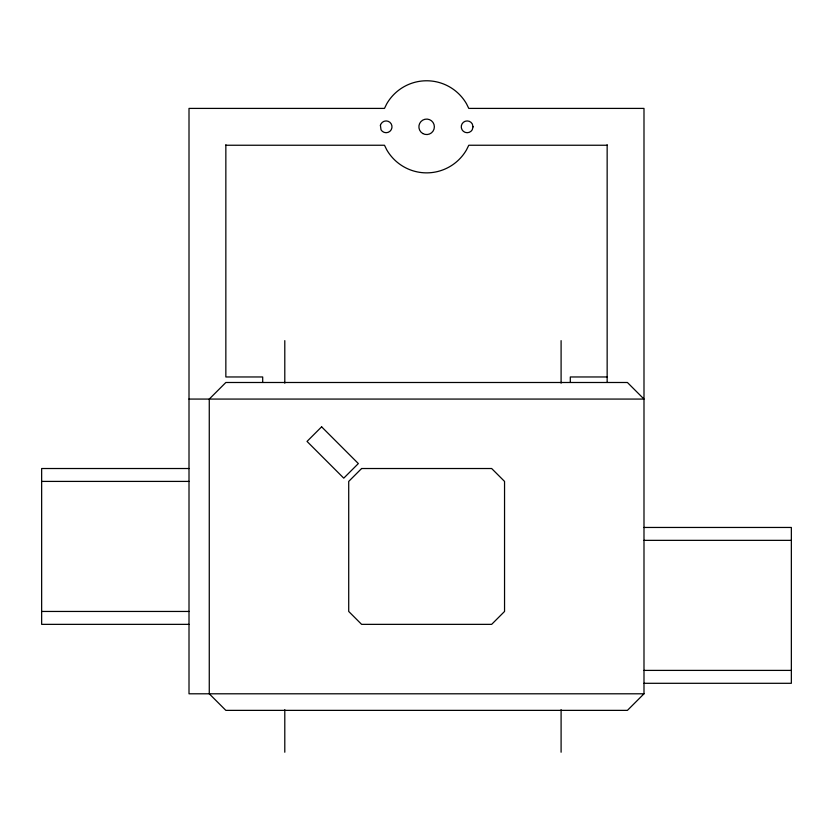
<?xml version="1.0" encoding="UTF-8"?>
<svg xmlns="http://www.w3.org/2000/svg" width="833" height="833" viewBox="0 0 833 833"><rect width="100%" height="100%" fill="white"/><g stroke="black" fill="none" stroke-linecap="round" stroke-linejoin="round"><path stroke-width="1.25" d="M643.992 693.795L189.008 693.795L189.008 108.405L384.482 108.405L386.751 103.792A46.054 46.054 0 0 1 466.511 103.792L468.781 108.405L643.992 108.405L643.992 693.795L627.416 710.372L225.847 710.372L209.27 693.795L209.27 399.069L225.847 382.493L627.416 382.493L643.992 399.069L189.008 399.069M225.847 145.244L384.482 145.244L386.751 149.846A46.054 46.054 0 0 0 466.511 149.846L468.781 145.244L607.153 145.244M607.153 376.964L570.303 376.964L570.303 382.17M189.008 468.521L41.65 468.521L41.65 624.354L189.008 624.354M41.65 481.412L189.008 481.412M643.992 527.456L791.35 527.456L791.35 683.299L643.992 683.299M643.992 540.357L791.35 540.357M41.65 611.453L189.008 611.453M643.992 670.398L791.35 670.398M607.153 144.734L607.153 382.232M561.098 340.635L561.098 383.17M561.098 709.706L561.098 752.23M284.792 340.635L284.792 383.17M284.792 709.706L284.792 752.23M262.697 382.17L262.697 376.964L225.847 376.964L225.847 144.734M380.41 125.294L381.004 129.771A5.893 5.893 0 0 0 389.896 131.333A5.893 5.893 0 0 0 389.896 122.305A5.893 5.893 0 0 0 381.004 123.878L380.41 125.294M473.05 126.824L472.259 129.771A5.893 5.893 0 0 1 463.367 131.333A5.893 5.893 0 0 1 463.367 122.305A5.893 5.893 0 0 1 472.259 123.878L473.05 126.824M321.621 426.829L307.033 441.417L343.758 478.152L358.346 463.565L321.621 426.829M361.605 468.521L348.715 481.412L348.715 611.453L361.605 624.354L491.657 624.354L504.548 611.453L504.548 481.412L491.657 468.521L361.605 468.521M422.758 133.519A7.736 7.736 0 0 0 434.368 126.824A7.736 7.736 0 0 0 422.758 120.119A7.736 7.736 0 0 0 422.758 133.519"/></g></svg>
